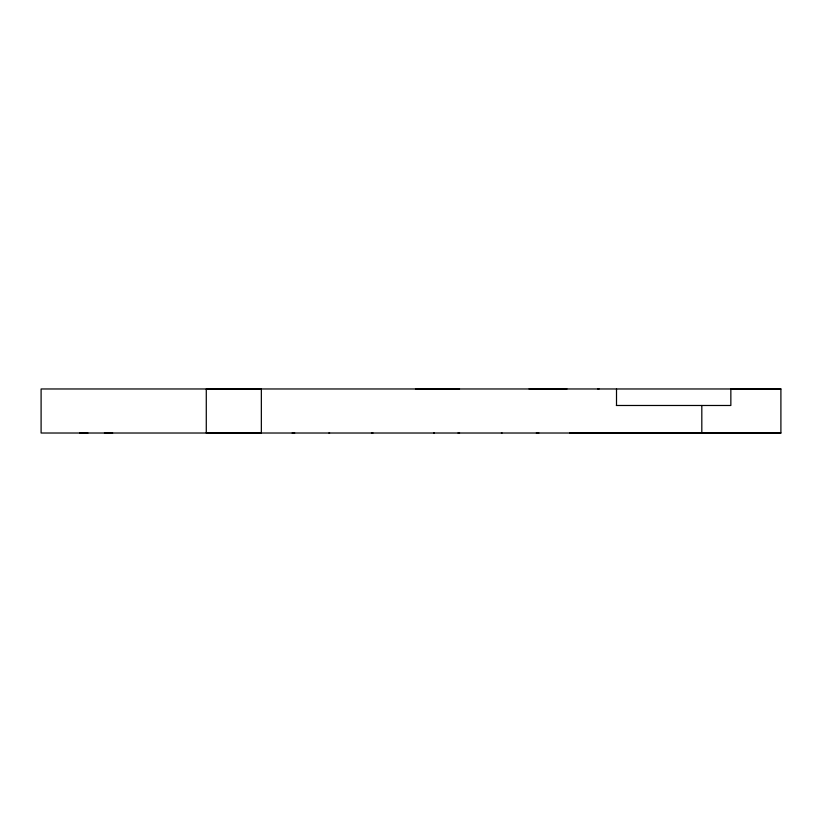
<?xml version="1.0" encoding="UTF-8"?>
<svg xmlns="http://www.w3.org/2000/svg" width="822" height="822" viewBox="0 0 822 822"><rect width="100%" height="100%" fill="white"/><g stroke="black" fill="none" stroke-linecap="round" stroke-linejoin="round"><path stroke-width="1.23" d="M701.813 433.019L701.813 405.493M780.9 388.97L41.1 388.97L41.1 433.019L780.9 433.019L780.9 388.97L730.85 388.97L730.85 405.482L616.356 405.482M459.56 388.97L415.49 388.97M597.799 388.981L599.043 388.97M569.677 432.968L780.9 433.019M529.049 388.97L566.964 388.981M79.642 433.03L80.207 433.019M87.903 433.019L79.642 433.019M104.415 433.019L112.676 433.019L112.111 433.03M292.17 433.009L294.708 433.009M328.954 433.009L329.612 433.009M371.462 432.999L372.962 432.999M433.584 432.988L434.222 432.988M458.049 432.999L459.56 432.999M501.399 432.999L502.037 432.999M536.334 432.988L538.842 432.988M709.324 432.988L709.889 432.988M741.793 432.988L742.358 432.988M616.51 388.97L616.51 405.493M261.345 388.97L206.281 388.97L206.281 433.019L261.345 432.999L261.345 388.97"/></g></svg>
